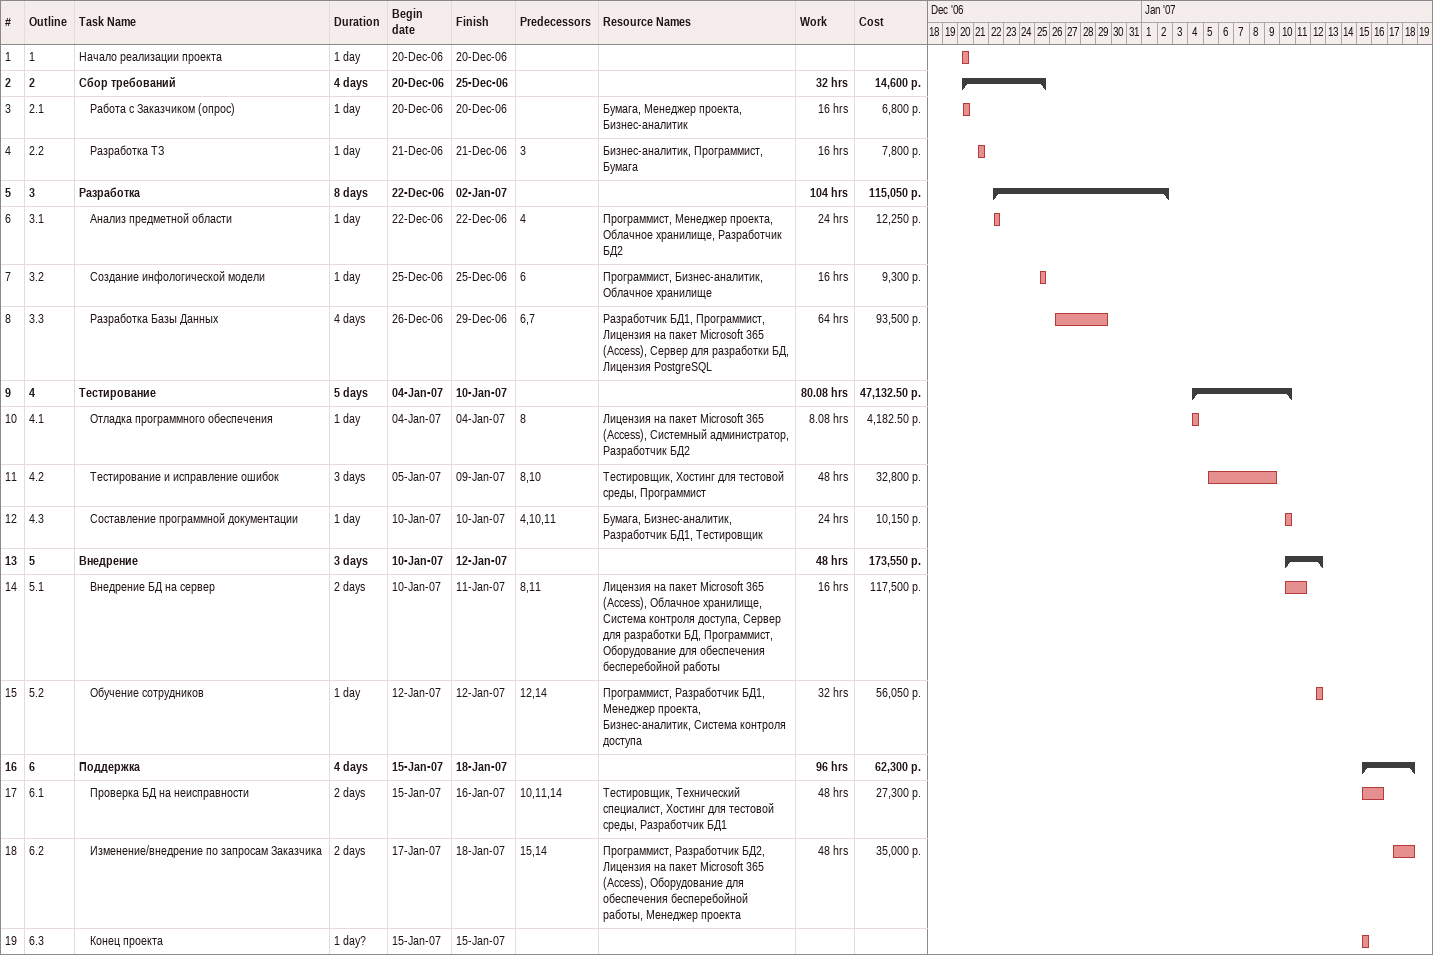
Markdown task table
| ID | WBS | Task | Duration | Start | Finish | Predecessors | Resources | Work (h) | Cost (р.) |
|---|---|---|---|---|---|---|---|---|---|
| 1 | 1 | Начало реализации проекта | 1d | 2006-12-20 | 2006-12-20 |  |  |  |  |
| 2 | 2 | **Сбор требований** | 4d | 2006-12-20 | 2006-12-25 |  |  | 32 | 14600 |
| 3 | 2.1 | Работа с Заказчиком (опрос) | 1d | 2006-12-20 | 2006-12-20 |  | Бумага, Менеджер проекта, Бизнес-аналитик | 16 | 6800 |
| 4 | 2.2 | Разработка ТЗ | 1d | 2006-12-21 | 2006-12-21 | 3 | Бизнес-аналитик, Программист, Бумага | 16 | 7800 |
| 5 | 3 | **Разработка** | 8d | 2006-12-22 | 2007-01-02 |  |  | 104 | 115050 |
| 6 | 3.1 | Анализ предметной области | 1d | 2006-12-22 | 2006-12-22 | 4 | Программист, Менеджер проекта, Облачное хранилище, Разработчик БД2 | 24 | 12250 |
| 7 | 3.2 | Создание инфологической модели | 1d | 2006-12-25 | 2006-12-25 | 6 | Программист, Бизнес-аналитик, Облачное хранилище | 16 | 9300 |
| 8 | 3.3 | Разработка Базы Данных | 4d | 2006-12-26 | 2006-12-29 | 6, 7 | Разработчик БД1, Программист, Лицензия на пакет Microsoft 365 (Access), Сервер для разработки БД, Лицензия PostgreSQL | 64 | 93500 |
| 9 | 4 | **Тестирование** | 5d | 2007-01-04 | 2007-01-10 |  |  | 80.08 | 47132.50 |
| 10 | 4.1 | Отладка программного обеспечения | 1d | 2007-01-04 | 2007-01-04 | 8 | Лицензия на пакет Microsoft 365 (Access), Системный администратор, Разработчик БД2 | 8.08 | 4182.50 |
| 11 | 4.2 | Тестирование и исправление ошибок | 3d | 2007-01-05 | 2007-01-09 | 8, 10 | Тестировщик, Хостинг для тестовой среды, Программист | 48 | 32800 |
| 12 | 4.3 | Составление программной документации | 1d | 2007-01-10 | 2007-01-10 | 4, 10, 11 | Бумага, Бизнес-аналитик, Разработчик БД1, Тестировщик | 24 | 10150 |
| 13 | 5 | **Внедрение** | 3d | 2007-01-10 | 2007-01-12 |  |  | 48 | 173550 |
| 14 | 5.1 | Внедрение БД на сервер | 2d | 2007-01-10 | 2007-01-11 | 8, 11 | Лицензия на пакет Microsoft 365 (Access), Облачное хранилище, Система контроля доступа, Сервер для разработки БД, Программист, Оборудование для обеспечения бесперебойной работы | 16 | 117500 |
| 15 | 5.2 | Обучение сотрудников | 1d | 2007-01-12 | 2007-01-12 | 12, 14 | Программист, Разработчик БД1, Менеджер проекта, Бизнес-аналитик, Система контроля доступа | 32 | 56050 |
| 16 | 6 | **Поддержка** | 4d | 2007-01-15 | 2007-01-18 |  |  | 96 | 62300 |
| 17 | 6.1 | Проверка БД на неисправности | 2d | 2007-01-15 | 2007-01-16 | 10, 11, 14 | Тестировщик, Технический специалист, Хостинг для тестовой среды, Разработчик БД1 | 48 | 27300 |
| 18 | 6.2 | Изменение/внедрение по запросам Заказчика | 2d | 2007-01-17 | 2007-01-18 | 15, 14 | Программист, Разработчик БД2, Лицензия на пакет Microsoft 365 (Access), Оборудование для обеспечения бесперебойной работы, Менеджер проекта | 48 | 35000 |
| 19 | 6.3 | Конец проекта | 1d? | 2007-01-15 | 2007-01-15 |  |  |  |  |
